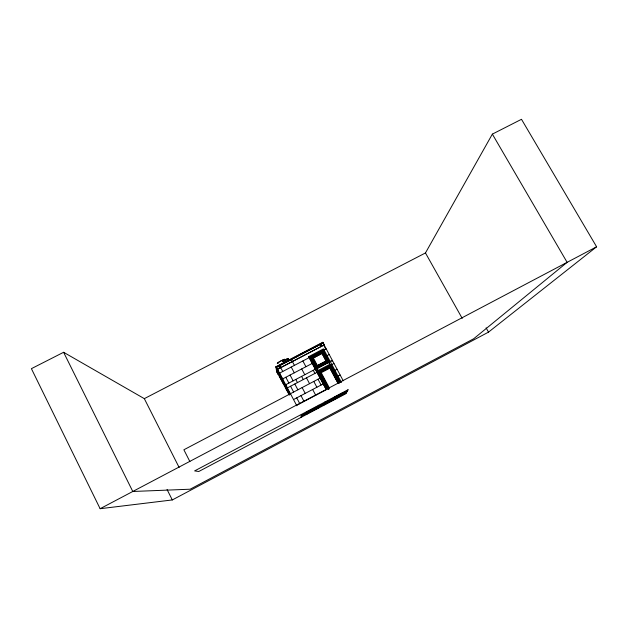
<?xml version="1.0" encoding="UTF-8"?>
<svg xmlns="http://www.w3.org/2000/svg" width="628" height="628" viewBox="0 0 628 628"><rect width="100%" height="100%" fill="white"/><g stroke="black" fill="none" stroke-linecap="round" stroke-linejoin="round"><path stroke-width="0.94" d="M301.126 417.345L301.401 414.425M308.686 356.633L326.222 389.486L308.678 356.673L323.444 348.878L341.491 382.515M310.099 357.026L323.028 350.212L329.347 361.979L323.012 350.251L310.099 357.026L316.41 368.801L329.339 362.018L316.41 368.801M313.341 357.952L322.038 353.399L313.341 357.952L317.399 365.614L326.113 360.99L322.038 353.399L326.097 361.045L317.407 365.559M306.739 414.378L306.911 413.389M307.084 412.376L307.257 411.332M279.962 366.438C279.232 367.278 278.361 366.524 279.884 366.32M279.994 366.477C279.719 368.157 278.204 365.284 278.911 366.579M327.29 389.148L317.964 371.658L330.901 364.868L340.117 382.02M312.595 410.382L312.846 409.323M329.904 368.126L321.191 372.702L329.331 387.837M331.843 361.595L332.228 360.323L329.637 361.681M340.101 382.067L330.901 364.868M317.956 408.443L318.953 405.146M279.295 366.964L279.46 366.454M323.553 405.484L323.954 404.369M324.362 403.231L324.786 402.061M329.621 401.371L330.108 400.193M334.182 397.328L342.59 392.9M334.724 399.565L336.435 395.899M287.687 359.287L288.205 358.981L283.008 361.728L282.741 361.233L287.93 358.502L288.205 359.059L287.687 359.247M144.322 398.647L425.462 252.951L492.36 134.117L521.491 119.296L596.6 246.788L488.513 332.126L172.3 499.943L100.127 508.704L31.4 368.667L63.601 352.284L144.322 398.647L179.121 467.444M313.6 363.526L312.987 363.848L313.608 363.502M315.225 368.039L315.86 367.71L315.311 368.024M320.547 344.639C319.401 345.604 321.944 346.036 321.191 344.748M310.248 358.109L310.413 358.031M318.843 373.935L318.467 374.107M326.678 388.661L326.654 388.74M307.171 411.858L318.781 405.712M324.574 402.65L347.676 390.428M301.307 415.43L347.308 391.095M301.259 415.917L312.72 409.856M318.443 406.826L329.865 400.79M335.564 397.775L346.939 391.754M301.212 416.403L346.577 392.398M306.825 413.883L318.113 407.91M323.75 404.927L346.216 393.042M293.527 399.549L323.499 383.763M337.754 376.251L340.125 375.002M338.531 381.957L330.461 366.305L319.377 372.129L328.585 389.336M100.127 508.704L596.6 246.788M296.62 405.382L326.599 389.564M315.837 368.919L285.693 384.736L286.07 388.858M316.685 368.44L328.813 362.073M318.113 370.481L329.716 364.389M317.956 371.705L330.885 364.907M317.517 372.066L287.373 387.9L287.679 391.903M331.325 364.821L333.915 363.463M319.424 371.478L323.758 369.201M320.398 377.962L183.878 449.774L189.892 461.604M334.646 370.473L337.016 369.225M282.875 361.43L288.064 358.721M275.88 366.776L322.871 342.236L324.268 344.843L277.27 369.405L278 374.225L276.665 371.705L275.88 366.776L277.27 369.405M276.022 367.082L322.996 342.543M283.644 363.306L287.93 361.069M295.655 357.034L297.366 356.139M300.639 354.467L303.371 353.007M312.587 348.234L317.093 345.84M322.957 342.778L343.233 380.788M276.43 367.199L322.878 342.943M276.508 367.356L322.957 343.1M278.981 366.705L280.01 366.564M323.993 345.023L277.537 369.303L278.243 374.053M276.767 371.745L289.367 395.091M309.431 357.52L279.57 373.142L280.19 377.734M323.475 350.173L326.042 348.83L325.924 349.356L323.726 345.274M312.509 363.274L282.631 378.935L283.126 383.292M326.764 355.809L329.127 354.569M321.034 343.971L321.536 344.929L321.049 344.05M279.853 366.093L279.091 366.061L278.958 366.807M282.741 361.233L287.938 358.525M492.36 134.117L567.123 262.339L473.669 338.775L190.135 489.212L132.783 491.481L63.601 352.284M486.111 327.863L488.513 332.126M425.462 252.951L462.216 318.38M327.439 359.522L331.6 367.262M332.526 368.981L333.46 370.716M336.231 375.882L338.076 379.32M339.779 382.711L330.642 365.708L318.765 371.941L327.887 388.983M328.311 361.767L330.422 365.7M339.151 383.119L330.336 366.705L319.778 372.255L328.891 389.281M338.853 383.512L330.147 367.309L320.39 372.435L329.072 388.677M316.708 367.851L318.82 371.792M316.7 368.463L319.471 373.636M321.772 377.954L325.006 383.998M325.924 385.718L327.314 388.308M313.246 370.277L314.934 373.432M318.019 379.218L321.12 385.011M302.861 360.951L305.938 366.721M313.788 381.439L316.889 387.24M301.707 368.934L304.784 374.712M306.472 377.875L309.557 383.669M312.65 389.478L315.743 395.295M301.613 376.384L303.293 379.54M291.345 359.616L294.406 365.378M287.546 358.988L288.59 360.99M291.227 367.042L294.296 372.82M302.131 387.57L305.224 393.387M295.78 379.438L297.46 382.601M290.058 375.042L293.127 380.835M294.807 383.998L297.892 389.807M300.977 395.624L304.062 401.457M279.696 365.7L282.749 371.478M285.819 377.263L288.888 383.064M290.56 386.228L293.637 392.045M296.722 397.869L299.807 403.702M276.289 366.94L296.832 405.798M279.625 373.574L282.679 379.343M285.732 385.121L287.404 388.277M277.199 369.829L279.782 374.712M282.804 380.427L285.826 386.149M287.475 389.274L290.073 394.188M279.837 375.136L282.843 380.827M285.858 386.526L287.506 389.643M277.717 371.226L279.86 375.277M282.859 380.961L285.873 386.652M277.78 371.658L279.915 375.693M282.906 381.353L285.905 387.029M277.866 372.231L279.994 376.251M282.969 381.879L285.952 387.523M287.577 390.608L289.712 394.643M280.049 376.659L283.008 382.271M285.983 387.892L287.608 390.961M280.135 377.334L283.087 382.915M286.038 388.497L287.648 391.55M167.064 489.51L172.3 499.943M278.926 366.571L279.601 367.207L279.986 366.336M276.281 366.901L276.603 368.919M277.874 363.463A4.404 0.549 -27.9 0 1 278.651 362.262A4.404 0.549 -27.9 0 1 283.675 359.64A4.404 0.549 -27.9 0 1 284.617 359.938M277.961 363.408A4.294 0.534 -27.9 0 1 280.653 361.092A4.294 0.534 -27.9 0 1 284.892 359.64M320.335 344.678C320.924 346.735 321.976 343.304 320.335 344.678M338.06 383.229L329.904 368.11L338.06 383.229M348.053 389.752L345.871 393.67L198.793 471.495L194.609 470.906L348.053 389.752M312.265 362.458L312.885 362.144L312.265 362.458M320.72 378.299L321.34 377.978L320.72 378.299M326.913 361.281L317.156 366.399L312.524 357.748L322.274 352.646L326.913 361.281M327.518 361.461L316.967 366.995L311.92 357.56L322.462 352.049L327.518 361.461M327.926 361.587L316.842 367.396L311.519 357.442L322.588 351.649L327.926 361.587M328.53 361.775L316.661 368L310.915 357.254L322.768 351.052L328.53 361.775"/></g></svg>
